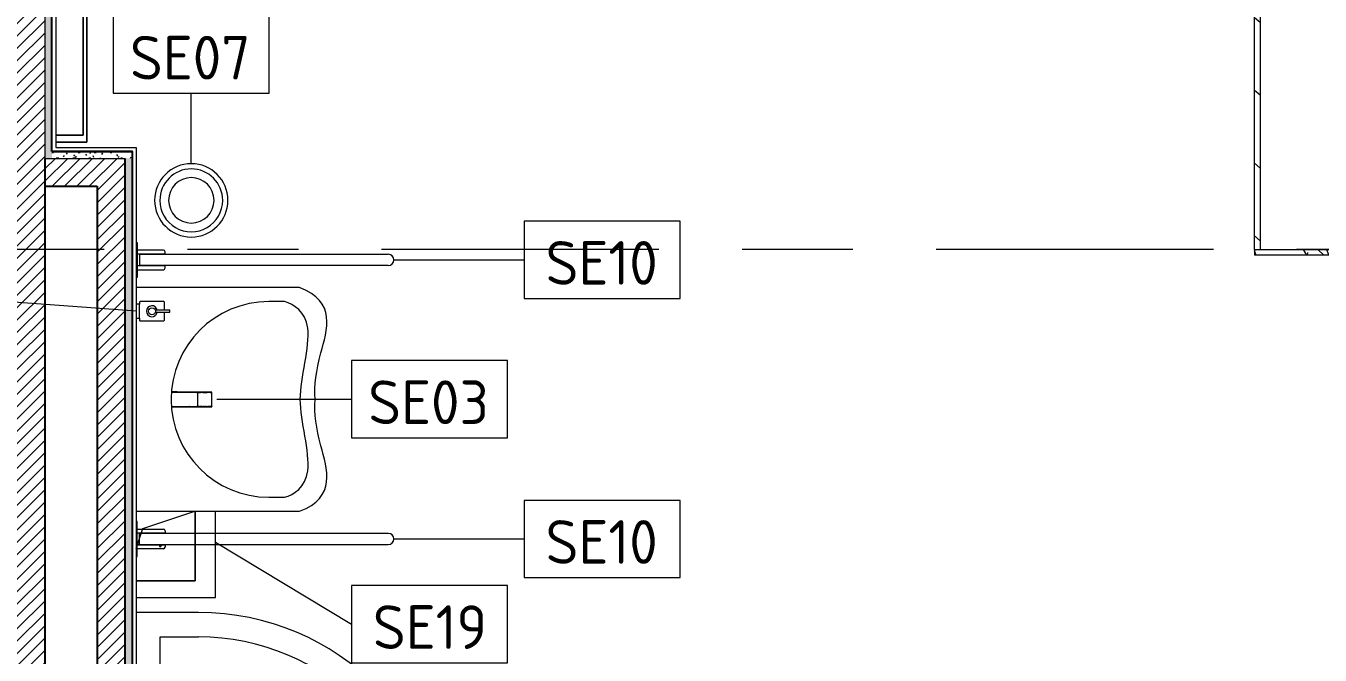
# Model space of a CAD drawing. Header units: millimetres. Extents: x 63482 to 319368, y -8553 to 29000.
# Drawn here: x 311252 to 314957, y 6638 to 8439 of the extents above; entities that cross this region are included whole.
import ezdxf

# ---------------------------------------------------------------- set-up
doc = ezdxf.new("R2010")
doc.units = ezdxf.units.MM
doc.linetypes.add('Осевая', pattern=[1587.5, 317.5, -238.125, 793.75, -238.125])
for name, color, linetype, lineweight, true_color in [('0-1', 7, 'Continuous', 9, 0x4994b4), ('A-DETL-GENF-1', 7, 'Continuous', 9, 0x4994b4), ('A-GENM-1', 7, 'Continuous', 9, 0x4994b4), ('A-WALL-1', 7, 'Continuous', 25, 0x3c3c3c), ('A-WALL-FNSH-1', 7, 'Continuous', 15, 0x3c3c3c), ('P-SANR-FIXT-1', 7, 'Continuous', 15, 0x4994b4)]:
    doc.layers.add(name, color=color, linetype=linetype, lineweight=lineweight, true_color=true_color)
for name, color, linetype, lineweight in [('A-DOOR', 7, 'Continuous', 9), ('A-GENM', 7, 'Continuous', 9), ('A-WALL', 7, 'Continuous', 9), ('I-FURN', 7, 'Continuous', 9), ('I-WALL', 7, 'Continuous', 9), ('P-SANR-FIXT-IDEN', 7, 'Continuous', 9), ('Оси-2', 7, 'Осевая', 9)]:
    doc.layers.add(name, color=color, linetype=linetype, lineweight=lineweight)
doc.styles.add('GOST Common', font='GOST_Common.ttf', dxfattribs={"height": 125})
pattern_1 = [(45, (199296.17, 0), (-17.6776695, 17.6776695), [])]
pattern_2 = [(0, (199296.17, 0), (60.96, 15.24), [5.029, -40.691, 5.029, -40.691, -243.84]), (0, (199296.17, 0), (60.96, 15.24), [-91.44, 5.029, -86.411, 5.029, -40.691, -106.68]), (0, (199296.17, 0), (60.96, 15.24), [-228.6, 5.029, -25.451, 5.029, -71.171]), (120, (199319.03, 7.62), (-43.6782272, 45.1729086), [5.029, -40.691, 5.029, -40.691, -243.84]), (120, (199319.03, 7.62), (-43.6782272, 45.1729086), [-91.44, 5.029, -86.411, 5.029, -40.691, -106.68]), (120, (199319.03, 7.62), (-43.6782272, 45.1729086), [-228.6, 5.029, -25.451, 5.029, -71.171]), (240, (199326.65, 38.1), (-17.2817728, -60.4129086), [5.029, -40.691, 5.029, -40.691, -243.84]), (240, (199326.65, 38.1), (-17.2817728, -60.4129086), [-91.44, 5.029, -86.411, 5.029, -40.691, -106.68]), (240, (199326.65, 38.1), (-17.2817728, -60.4129086), [-228.6, 5.029, -25.451, 5.029, -71.171])]
pattern_3 = [(288.435, (116808.855, 7791), (208.250902, -416.49961), [79.025, -579.519]), (319.399, (116833.845, 7716.03), (1249.5049425, -1041.2430683), [38.399, -1881.571]), (316.848, (116654.75, 7691.04), (3123.769422, -2915.4788923), [91.346, -4475.934]), (289.983, (116721.39, 7628.565), (624.746965, -1666.001328), [48.75, -2388.754]), (270, (116738.05, 7791), (208.25, -208.25), [41.65, -166.6]), (298.443, (116738.05, 7749.35), (-1457.75313005, 2707.24838793), [113.682, -5570.435]), (264.289, (116792.195, 7649.39), (208.2636477, 1874.2483835), [41.858, -2051.029]), (309.806, (116788.03, 7607.74), (-833.007541, 1041.2439595), [32.53, -1593.955])]

# ---------------------------------------------------------------- blocks, each defined once
blk = doc.blocks.new('GM_Отверстие прямоугольное _в плите_ - Отверстие-21604341-Фрагмент 3_3')
at = {"layer": 'A-GENM'}
for p, q in [((-50, 50), (99.5, 99.8)), ((100, 99.8), (100, -100)), ((100, -100), (100, 99.8)), ((-69, -7), (-50, 50)), ((100, -100), (-69, -100)), ((-69, -100), (100, -100))]:
    blk.add_line(p, q, dxfattribs=at)
for start, end in [(360, 180), (180, 360)]:
    blk.add_arc((0, 0), 2.5, start, end, dxfattribs=at)
blk = doc.blocks.new('Вешалка - 1_25-V375-Фрагмент 3_3')
at = {"layer": 'I-FURN'}
for p, q in [((350, 55), (-350, 55)), ((-350, 55), (-350, -34.3)), ((-350, -34.3), (-350, 55)), ((-350, 55), (350, 55)), ((-330.4, -34.3), (-330.4, 44.4)), ((-330.4, -34.3), (-330.4, 44.4)), ((-330.4, 44.4), (330.2, 44.4)), ((330.2, 44.4), (-330.4, 44.4)), ((330.2, 44.4), (330.2, -34.3)), ((330.2, -34.3), (330.2, 44.4)), ((350, -34.4), (350, 55)), ((350, 55), (350, -34.4))]:
    blk.add_line(p, q, dxfattribs=at)
blk = doc.blocks.new('FP_385-Фрагмент 3_3')
at = {"layer": 'A-GENM'}
for p, q in [((-2.6, 8), (-2, 7.1)), ((-2, 7.1), (-1.5, 6.1)), ((-1.5, 6.1), (-0.8, 5.2)), ((-0.8, 5.2), (-0.1, 4.2)), ((-0.1, 4.2), (0.6, 3.3)), ((0.6, 3.3), (1.5, 2.4)), ((1.5, 2.4), (2.3, 1.4)), ((2.3, 1.4), (3.2, 0.5)), ((3.2, 0.5), (4.2, -0.5)), ((4.2, -0.5), (5.2, -1.4)), ((5.2, -1.4), (6.3, -2.4)), ((6.3, -2.4), (7.4, -3.3)), ((7.4, -3.3), (8.6, -4.2)), ((8.6, -4.2), (9.8, -5.2)), ((9.8, -5.2), (11, -6.1)), ((11, -6.1), (12.3, -7.1)), ((12.3, -7.1), (13.7, -8))]:
    blk.add_line(p, q, dxfattribs=at)
blk = doc.blocks.new('131_Сантехническая перегородка 7 - СП-1-30858579-Фрагмент 3_3')
at = {"layer": 'A-GENM'}
h = blk.add_hatch(dxfattribs=at)
h.set_pattern_fill('FP_163', color=256, style=0, pattern_type=2)
h.set_pattern_definition([(198.435, (9964.92, -115426.855), (-416.49961, -208.250902), [79.025, -579.519]), (229.399, (9889.95, -115451.845), (-1041.2430683, -1249.5049425), [38.399, -1881.571]), (226.848, (9864.96, -115272.75), (-2915.4788923, -3123.769422), [91.346, -4475.934]), (199.983, (9802.485, -115339.39), (-1666.001328, -624.746965), [48.75, -2388.754]), (180, (9964.92, -115356.05), (-208.25, -208.25), [41.65, -166.6]), (208.443, (9923.27, -115356.05), (2707.24838793, 1457.75313005), [113.682, -5570.435]), (174.289, (9823.31, -115410.195), (1874.2483835, -208.2636477), [41.858, -2051.029]), (219.806, (9781.66, -115406.03), (1041.2439595, 833.007541), [32.53, -1593.955])])
h.paths.add_polyline_path([(2165.9, -8), (2165.9, 8), (45.9, 8), (45.9, -8), (796.9, -8), (796.9, 0), (812.9, 0), (812.9, -8), (1963, -8)])
for p, q in [((-4.1, 8), (45.9, 8)), ((45.9, 8), (2165.9, 8)), ((45.9, -8), (-4.1, -8)), ((796.9, -8), (45.9, -8)), ((2165.9, -8), (812.9, -8))]:
    blk.add_line(p, q, dxfattribs=at)
at = {"layer": 'A-GENM', "flags": 128}
for points in [[(71.5, 8), (62.7, 14.5), (51.9, 13.4), (45.9, 8)], [(45.9, -8), (54.7, -14.5), (65.5, -13.4), (71.5, -8)]]:
    blk.add_lwpolyline(points, dxfattribs=at)
at = {"layer": 'A-GENM'}
for radius, start, end in [(24.6, 19.9113, 160.0887), (17.6, 28.9731, 151.0269), (15.1, 126.8617, 139.5341), (15.1, 78.8699, 82.6459), (15.1, 40.4659, 53.124), (24.6, 199.9113, 340.0887), (17.6, 208.9731, 331.0269), (15.1, 220.4659, 233.124), (15.1, 258.8699, 262.6459), (15.1, 306.8617, 319.5341)]:
    blk.add_arc((58.7, 0), radius, start, end, dxfattribs=at)
blk.add_blockref('FP_385-Фрагмент 3_3', (0, 0), dxfattribs=at)
blk = doc.blocks.new('131_Сантехническая перегородка_Дверь МГН - СД-1-30883454-Фрагмент 3_3')
at = {"layer": 'A-DOOR'}
h = blk.add_hatch(dxfattribs=at)
h.set_pattern_fill('FP_165', color=256, style=0, pattern_type=2)
h.set_pattern_definition(pattern_3)
h.paths.add_polyline_path([(1010, 8), (1010, -8), (1390, -8), (1390, 8)])
at = {"layer": 'A-GENM'}
h = blk.add_hatch(dxfattribs=at)
h.set_pattern_fill('FP_165', color=256, style=0, pattern_type=2)
h.set_pattern_definition(pattern_3)
h.paths.add_polyline_path([(-370, 8), (-370, -8), (10, -8), (10, 8)])
at = {"layer": 'A-DOOR'}
for p, q in [((10, 1008), (26, 1008)), ((10, 8), (10, 1008)), ((26, 8), (26, 1008)), ((10, 8), (26, 8))]:
    blk.add_line(p, q, dxfattribs=at)
blk.add_arc((10, 8), 1000, 360, 90, dxfattribs=at)
at = {"layer": 'A-GENM'}
for p, q in [((-370, 8), (10, 8)), ((-370, -8), (-370, 8)), ((10, -8), (10, 8)), ((1010, 8), (1390, 8)), ((1010, -8), (1010, 8)), ((1390, -8), (1390, 8)), ((10, -8), (-370, -8)), ((1390, -8), (1010, -8))]:
    blk.add_line(p, q, dxfattribs=at)
blk = doc.blocks.new('мусорная корзина - Round_ Metal-30590745-Фрагмент 3_3')
at = {"layer": 'P-SANR-FIXT-1'}
for radius, start, end in [(105, 0, 180), (90, 360, 180), (65, 0, 180), (105, 180, 360), (90, 180, 360), (65, 180, 360)]:
    blk.add_arc((0, 0), radius, start, end, dxfattribs=at)
blk = doc.blocks.new('поддон угловой - 900х900-30799906-Фрагмент 3_3')
at = {"layer": 'P-SANR-FIXT-1'}
for p, q in [((-270, 450), (-449, 450)), ((-380, 119.2), (-380, 380)), ((-380, 380), (-270, 380)), ((-380, 45), (-380, 65.1)), ((-380, -380), (-380, -177)), ((380, -270), (380, -380)), ((450, -291.4), (450, -270)), ((380, -380), (-380, -380)), ((371, -450), (415.1, -450))]:
    blk.add_line(p, q, dxfattribs=at)
for centre, radius, start, end in [((-270, -270), 720, 360, 90), ((-270, -270), 650, 0, 90), ((-290, -290), 25, 90, 270), ((-290, -290), 25, 270, 90)]:
    blk.add_arc(centre, radius, start, end, dxfattribs=at)
blk = doc.blocks.new('смеситель для раковины - Default-V389-Фрагмент 3_3')
at = {"layer": '0-1'}
for p, q in [((19.7, 151.6), (-19.8, 151.6)), ((19.8, 111.8), (-19.8, 111.8)), ((-20.3, 110), (-20.4, 97.4)), ((20.4, 97.4), (20.3, 110))]:
    blk.add_line(p, q, dxfattribs=at)
at = {"layer": '0-1', "flags": 128}
for points in [[(-20.7, 150.6), (-20.7, 150.2), (-20.7, 149.2), (-20.7, 148.3), (-20.7, 146.9), (-20.7, 145.4), (-20.8, 134.7), (-21.1, 63.6), (-21.1, 93.2)], [(19.7, 151.6), (20, 151.6), (20.2, 151.6), (20.5, 151.4), (20.6, 151.2), (20.7, 151.1), (20.8, 150.9), (20.8, 150.6)], [(21.1, 36.8), (21, 77.4), (21, 111.4)], [(-21.4, 36.8), (-21.4, 39.3), (-21.2, 64), (-21.1, 88)], [(-21.1, 36.8), (-21.1, 63.3), (-21.1, 93.2)]]:
    blk.add_lwpolyline(points, dxfattribs=at)
at = {"layer": 'P-SANR-FIXT-1'}
for p, q in [((21, 151.6), (-21, 151.6)), ((-21, 151.6), (-21, 36.8)), ((21, 36.8), (21, 151.6)), ((-19.7, 144), (-19.8, 111.8)), ((19.8, 111.8), (19.7, 144)), ((19.9, 143.1), (19.9, 140.7)), ((19.9, 136.7), (19.9, 133.6)), ((19.9, 131), (20, 126.2)), ((20, 115.7), (20, 113.5)), ((20, 111.3), (20, 108.6))]:
    blk.add_line(p, q, dxfattribs=at)
at = {"layer": 'P-SANR-FIXT-1', "flags": 128}
for points in [[(-21.1, 36.8), (-21.1, 42.2), (-21, 67.6), (-20.8, 118.3), (-20.7, 143.7), (-20.7, 149.4), (-20.8, 150.2), (-20.9, 145.3), (-20.9, 138.9), (-21.1, 88.1)], [(21.1, 88.1), (20.9, 138.9), (20.9, 145.3), (20.8, 150.2), (20.7, 149.4), (20.7, 143.7), (20.8, 118.3), (21, 67.6), (21.1, 42.2), (21.1, 36.8)], [(-20, 109.4), (-20, 111), (-20, 119.8)], [(-19.9, 125.8), (-19.9, 133.8), (-19.9, 138.3)], [(20, 123.6), (20, 119.9), (20, 117.9)]]:
    blk.add_lwpolyline(points, dxfattribs=at)
at = {"layer": 'P-SANR-FIXT-1'}
for centre, major_axis, ratio, start_param, end_param in [((-19.8, 109.7), (-0.5, 0.002), 0.095846, 0.794229, 1.571164), ((19.8, 109.7), (0.5, 0.002), 0.095848, 4.711795, 5.488843)]:
    blk.add_ellipse(centre, major_axis=major_axis, ratio=ratio, start_param=start_param, end_param=end_param, dxfattribs=at)
for points, knots in [([(-19.9, 147.4), (-19.9, 148), (-19.8, 149.3), (-19.8, 150.7), (-19.8, 151.5), (-19.8, 151.6), (-19.8, 151.6)], [0.1, 0.1, 0.1, 0.1, 0.2, 0.3, 0.4, 0.4725859, 0.4725859, 0.4725859, 0.4725859]), ([(-19.8, 151.6), (-19.7, 151.6), (-19.7, 151.6), (-19.7, 151.2), (-19.7, 150), (-19.7, 148.3), (-19.7, 146.2), (-19.7, 144.8), (-19.7, 144)], [0.4728347, 0.4728347, 0.4728347, 0.4728347, 0.5, 0.6, 0.7, 0.8, 0.9, 1, 1, 1, 1]), ([(19.7, 144), (19.7, 144.8), (19.7, 146.2), (19.7, 148.3), (19.7, 150), (19.7, 151.2), (19.7, 151.6), (19.7, 151.6), (19.7, 151.6)], [0, 0, 0, 0, 0.1, 0.2, 0.3, 0.4, 0.5, 0.5274121, 0.5274121, 0.5274121, 0.5274121]), ([(19.7, 151.6), (19.8, 151.6), (19.8, 151.5), (19.8, 150.7), (19.8, 149.3), (19.9, 148), (19.9, 147.4)], [0.5275209, 0.5275209, 0.5275209, 0.5275209, 0.6, 0.7, 0.8, 0.9, 0.9, 0.9, 0.9]), ([(-19.8, 111.8), (-19.8, 111.8), (-19.8, 111.7), (-19.8, 110.9), (-19.8, 110.1), (-19.8, 109.7)], [0.4695548, 0.4695548, 0.4695548, 0.4695548, 0.6, 0.8, 1, 1, 1, 1]), ([(19.8, 109.7), (19.8, 110.1), (19.8, 110.9), (19.8, 111.7), (19.8, 111.8), (19.8, 111.8)], [0, 0, 0, 0, 0.2, 0.4, 0.5304748, 0.5304748, 0.5304748, 0.5304748]), ([(-21.1, 88.1), (-21.1, 85.7), (-21.1, 82.2), (-21.1, 77.5), (-21.2, 73.9), (-21.2, 70.4), (-21.2, 66.8), (-21.2, 63.9), (-21.2, 61.5), (-21.2, 59.8), (-21.2, 58), (-21.2, 55.7), (-21.3, 52.8), (-21.3, 49.3), (-21.3, 46), (-21.3, 42.6), (-21.4, 39.5), (-21.4, 37.5), (-21.4, 36.6)], [0, 0, 0, 0, 0.0833333, 0.125, 0.1666667, 0.2083333, 0.25, 0.2916667, 0.3125, 0.3333333, 0.3541667, 0.375, 0.4166667, 0.4583333, 0.5, 0.5416667, 0.5833333, 0.6201385, 0.6201385, 0.6201385, 0.6201385]), ([(-20.4, 97.4), (-20.4, 91.1), (-20.5, 81.8), (-20.6, 69.7), (-20.6, 60), (-20.7, 52.6), (-20.8, 47.4), (-20.8, 45.2), (-20.8, 43.5), (-20.9, 41.8), (-20.9, 39.8), (-20.9, 37.9), (-20.9, 37), (-20.9, 36.8)], [0, 0, 0, 0, 0.2222222, 0.3333333, 0.4444444, 0.5833333, 0.6180556, 0.6527778, 0.6701389, 0.6875, 0.7222222, 0.7569444, 0.7632988, 0.7632988, 0.7632988, 0.7632988]), ([(20.9, 36.8), (20.9, 37.1), (20.9, 38.1), (20.9, 39.8), (20.9, 41.4), (20.8, 42.8), (20.8, 44.1), (20.8, 45.8), (20.8, 48.6), (20.7, 53.5), (20.6, 60.7), (20.6, 68.9), (20.5, 76.5), (20.5, 85.7), (20.4, 92.7), (20.4, 97.4)], [0.2361111, 0.2361111, 0.2361111, 0.2361111, 0.25, 0.2777778, 0.3055556, 0.3194444, 0.3333333, 0.3611111, 0.3888889, 0.4444444, 0.5555556, 0.6666667, 0.75, 0.8333333, 1, 1, 1, 1]), ([(20.4, 88.2), (20.4, 88.1), (20.5, 88), (20.6, 87.8), (20.7, 87.5), (20.7, 87.4), (20.7, 87.3)], [0.19375, 0.19375, 0.19375, 0.19375, 0.25, 0.3, 0.35, 0.4, 0.4, 0.4, 0.4]), ([(21.4, 36.5), (21.4, 36.9), (21.4, 37.6), (21.4, 38.7), (21.4, 39.8), (21.4, 41), (21.3, 42.6), (21.3, 44.7), (21.3, 47.5), (21.3, 50.9), (21.2, 55.1), (21.2, 60), (21.2, 65.1), (21.2, 69.9), (21.2, 74.5), (21.1, 80.6), (21.1, 85.1), (21.1, 88.1)], [0.5133824, 0.5133824, 0.5133824, 0.5133824, 0.5357143, 0.5535714, 0.5714286, 0.5892857, 0.6071429, 0.6428571, 0.6785714, 0.7142857, 0.75, 0.7857143, 0.8214286, 0.8571429, 0.8928571, 0.9285714, 1, 1, 1, 1])]:
    blk.add_open_spline(points, degree=3, knots=knots, dxfattribs=at)
for points in [[(-19.8, 111.8), (-19.8, 111.8), (-19.8, 111.8), (-19.8, 111.8)], [(19.8, 111.8), (19.8, 111.8), (19.8, 111.8), (19.8, 111.8)], [(-20.5, 88.2), (-20.6, 88.2), (-20.7, 88.2), (-20.8, 88.2)], [(-19.8, 110), (-19.8, 110.3), (-19.8, 110.6), (-19.8, 110.9)], [(19.8, 110.9), (19.8, 110.6), (19.8, 110.3), (19.8, 110)]]:
    blk.add_open_spline(points, degree=3, dxfattribs=at)
blk = doc.blocks.new('SND_Умывальник МГН_Jika - гибкая подводка_ 640х550х165 PN6_3_ ХВ_ГВ накидная гайка BP DN15_ К-гл_кон_ П DN 50-30771805-Фрагмент 3_3')
at = {"layer": 'P-SANR-FIXT-1'}
for p, q in [((232.5, 0), (-320, 0)), ((-320, 0), (-320, -468)), ((320, 0), (272.5, 0)), ((320, -468), (320, 0)), ((-280, -380), (-280, -425)), ((280, -425), (280, -380))]:
    blk.add_line(p, q, dxfattribs=at)
blk.add_arc((0, -380), 280, 0, 180, dxfattribs=at)
for points, knots in [([(-280, -425), (-272.8, -450.8), (-229.3, -523.4), (-61.7, -470), (0, -470)], [-0.6664917, -0.6664917, -0.6664917, -0.6664917, -0.3523534, 0, 0, 0, 0]), ([(0, -470), (61.7, -470), (229.3, -523.4), (272.8, -450.8), (280, -425)], [-0.6664917, -0.6664917, -0.6664917, -0.6664917, -0.3141383, 0, 0, 0, 0]), ([(-320, -468), (-281.1, -574.8), (-131.1, -523.5), (-41.2, -508.8), (0, -512.9)], [0, 0, 0, 0, 0.3972744, 0.715552, 0.715552, 0.715552, 0.715552]), ([(0, -512.9), (41.2, -508.8), (131.1, -523.5), (281.1, -574.8), (320, -468)], [0, 0, 0, 0, 0.3182776, 0.715552, 0.715552, 0.715552, 0.715552])]:
    blk.add_open_spline(points, degree=3, knots=knots, dxfattribs=at)
blk = doc.blocks.new('Plumbing_Drainage_hansgrohe_56248XXX-RainDrain-Point-Complete-set-po - 800 Stainless Steel Optic-30807005-Фрагмент 3_3')
at = {"layer": 'A-DETL-GENF-1'}
for p, q in [((158.5, -158.5), (158.5, 89)), ((-69.1, -158.5), (158.5, -158.5))]:
    blk.add_line(p, q, dxfattribs=at)
blk = doc.blocks.new('132_МГН_Поручень для унитаза_тип откидной - ПР 1Р-V397-Фрагмент 3_3')
at = {"layer": 'A-GENM-1'}
for p, q in [((-16, 722), (-16, 9.5)), ((16, 9.5), (16, 722)), ((-28.2, 3), (-28.2, 78)), ((-23.2, 83), (-17, 83)), ((-17, 83), (-17, 3)), ((17, 83), (23.2, 83)), ((17, 3), (17, 83)), ((28.2, 78), (28.2, 3)), ((-50, 3), (-50, 0)), ((50, 3), (-50, 3)), ((-17, 3), (-28.2, 3)), ((-16, 9.5), (-16.6, 8.9)), ((-16.6, 8.9), (-16.6, 4.2)), ((16, 9.5), (-16, 9.5)), ((16, 9.5), (16.6, 8.9)), ((16.6, 8.9), (16.6, 4.2)), ((28.2, 3), (17, 3)), ((50, 0), (50, 3))]:
    blk.add_line(p, q, dxfattribs=at)
for centre, radius, start, end in [((0, 722), 16, 90, 180), ((0, 722), 16, 0, 90), ((-23.2, 78), 5, 90, 180), ((23.2, 78), 5, 0, 90), ((-15.3, 4.2), 1.24, 180, 270), ((15.3, 4.2), 1.24, 270, 360)]:
    blk.add_arc(centre, radius, start, end, dxfattribs=at)
blk = doc.blocks.new('132_МГН_Поручень для унитаза_тип откидной - ПР 1Р-18619933-Фрагмент 3_3')
at = {"layer": 'A-GENM-1'}
for p, q in [((-50, -3), (-50, 0)), ((50, 0), (50, -3)), ((50, -3), (-50, -3)), ((-17, -3), (-28.2, -3)), ((-28.2, -3), (-28.2, -78)), ((-17, -83), (-17, -3)), ((-16.6, -8.9), (-16.6, -4.2)), ((-16, -9.5), (-16.6, -8.9)), ((-16, -722), (-16, -9.5)), ((16, -9.5), (-16, -9.5)), ((16, -9.5), (16.6, -8.9)), ((16, -9.5), (16, -722)), ((16.6, -8.9), (16.6, -4.2)), ((28.2, -3), (17, -3)), ((17, -3), (17, -83)), ((28.2, -78), (28.2, -3)), ((-23.2, -83), (-17, -83)), ((17, -83), (23.2, -83))]:
    blk.add_line(p, q, dxfattribs=at)
for centre, radius, start, end in [((-15.3, -4.2), 1.24, 90, 180), ((15.3, -4.2), 1.24, 0, 90), ((-23.2, -78), 5, 180, 270), ((23.2, -78), 5, 270, 360), ((0, -722), 16, 180, 270), ((0, -722), 16, 270, 360)]:
    blk.add_arc(centre, radius, start, end, dxfattribs=at)
blk = doc.blocks.new('TOY_Диспансер мыло - Дозатор Elegance new 11654 019001 хром-V398-Фрагмент 3_3')
at = {"layer": 'A-GENM-1'}
for p, q in [((97.5, 84.7), (97.5, 17)), ((122.2, 86.7), (99.5, 86.7)), ((122.2, 86.7), (102.9, 86.7)), ((127.9, 101.6), (122.2, 101.6)), ((122.2, 101.6), (122.2, 86.7)), ((122.2, 87.7), (122.2, 60.3)), ((127.9, 86.7), (127.9, 101.6)), ((127.9, 60.3), (127.9, 87.7)), ((146.9, 86.7), (127.9, 86.7)), ((150.5, 86.7), (127.9, 86.7)), ((152.5, 17), (152.5, 84.7)), ((99.5, 15), (105, 15)), ((145, 15), (105, 15)), ((105, 15), (105, 5.5)), ((145, 5.5), (145, 15)), ((145, 15), (150.5, 15))]:
    blk.add_line(p, q, dxfattribs=at)
blk.add_circle((125, 50.7), 10, dxfattribs=at)
for centre, radius, start, end in [((99.5, 84.7), 2, 90, 180), ((150.5, 84.7), 2, 360, 90), ((125, 50.7), 15.7, 100.4353, 79.365), ((99.5, 17), 2, 180, 270), ((150.5, 17), 2, 270, 360)]:
    blk.add_arc(centre, radius, start, end, dxfattribs=at)
blk = doc.blocks.new('М_сантехническая_рамка1 - В рамке-30590747-Фрагмент 3_3')
at = {"layer": 'P-SANR-FIXT-IDEN'}
for p, q in [((4.293, 2.24), (-4.639, 2.24)), ((-4.639, 2.24), (-4.639, -2.178)), ((4.293, -2.178), (4.293, 2.24)), ((-4.639, -2.178), (4.293, -2.178))]:
    blk.add_line(p, q, dxfattribs=at)

msp = doc.modelspace()

# ---------------------------------------------------------------- hatches: boundary and pattern name
at = {"layer": 'I-WALL'}
h = msp.add_hatch(dxfattribs=at)
h.set_pattern_fill('FP_9', color=256, style=0, pattern_type=2)
h.set_pattern_definition(pattern_1)
h.paths.add_polyline_path([(311306.2, 5400), (311306.2, 10380), (311226.2, 10380), (311226.2, 5400)])
h = msp.add_hatch(dxfattribs=at)
h.set_pattern_fill('FP_10', color=256, style=0, pattern_type=2)
h.set_pattern_definition(pattern_2)
h.paths.add_polyline_path([(311306.2, 8060), (311326.2, 8060), (311326.2, 9980), (311306.2, 9980), (311306.2, 8496.1)])
h = msp.add_hatch(dxfattribs=at)
h.set_pattern_fill('FP_10', color=256, style=0, pattern_type=2)
h.set_pattern_definition(pattern_2)
h.paths.add_polyline_path([(311556.2, 8060), (311556.2, 8080), (311326.2, 8080), (311326.2, 8060), (311536.2, 8060)])
h = msp.add_hatch(dxfattribs=at)
h.set_pattern_fill('FP_9', color=256, style=0, pattern_type=2)
h.set_pattern_definition(pattern_1)
h.paths.add_polyline_path([(311456.2, 7980), (311536.2, 7980), (311536.2, 8060), (311306.2, 8060), (311306.2, 7980)])
h = msp.add_hatch(dxfattribs=at)
h.set_pattern_fill('FP_10', color=256, style=0, pattern_type=2)
h.set_pattern_definition(pattern_2)
h.paths.add_polyline_path([(311536.2, 5830), (311556.2, 5830), (311556.2, 8060), (311536.2, 8060), (311536.2, 6025.1)])
h = msp.add_hatch(dxfattribs=at)
h.set_pattern_fill('FP_9', color=256, style=0, pattern_type=2)
h.set_pattern_definition(pattern_1)
h.paths.add_polyline_path([(311495.4, 5830), (311536.2, 5830), (311536.2, 7980), (311456.2, 7980), (311456.2, 5830)])

# ---------------------------------------------------------------- linework, layer by layer
at = {"layer": 'A-WALL'}
for p, q in [((311306.2, 10000), (311306.2, 8060)), ((311306.2, 8060), (311536.2, 8060))]:
    msp.add_line(p, q, dxfattribs=at)
at = {"layer": 'A-WALL-1'}
for p, q in [((311326.2, 8080), (311326.2, 9980)), ((311326.2, 8080), (311556.2, 8080)), ((311556.2, 8080), (311556.2, 5850)), ((311306.2, 8060), (311306.2, 5400)), ((311536.2, 5830), (311536.2, 8060)), ((311306.2, 7980), (311456.2, 7980)), ((311456.2, 7980), (311456.2, 5830))]:
    msp.add_line(p, q, dxfattribs=at)
at = {"layer": 'A-WALL-FNSH-1'}
for p, q in [((311327.2, 8081), (311327.2, 9979)), ((311557.2, 8081), (311327.2, 8081)), ((311557.2, 5851), (311557.2, 8081))]:
    msp.add_line(p, q, dxfattribs=at)
at = {"layer": 'I-WALL'}
for p, q in [((311337.2, 9969), (311337.2, 8091)), ((311337.2, 8091), (311567.2, 8091)), ((311567.2, 8091), (311567.2, 5861))]:
    msp.add_line(p, q, dxfattribs=at)
at = {"layer": 'P-SANR-FIXT-IDEN'}
for p, q in [((311725.2, 8044.8), (311725.2, 8246.6)), ((312305.2, 7769.3), (312678.5, 7769.3)), ((311567, 7622.3), (311191.4, 7650.3)), ((311798.3, 7370.4), (312183.9, 7370.4)), ((312305.2, 6970.3), (312678.5, 6970.3)), ((311794.8, 6960.7), (312183.9, 6726.5))]:
    msp.add_line(p, q, dxfattribs=at)
at = {"layer": 'Оси-2'}
msp.add_line((310126.7, 7800), (317817.7, 7800), dxfattribs=at)

# ---------------------------------------------------------------- block references
at = {"layer": 'A-GENM'}
for name, p, rotation in [('131_Сантехническая перегородка 7 - СП-1-30858579-Фрагмент 3_3', (314777.2, 9964.9), 269.9999999999999), ('131_Сантехническая перегородка_Дверь МГН - СД-1-30883454-Фрагмент 3_3', (316159.2, 7791), 180)]:
    msp.add_blockref(name, p, dxfattribs=dict(at, rotation=rotation))
msp.add_blockref('GM_Отверстие прямоугольное _в плите_ - Отверстие-21604341-Фрагмент 3_3', (311636.2, 6950), dxfattribs=at)
at = {"layer": 'I-FURN', "rotation": 270.0000000000007}
msp.add_blockref('Вешалка - 1_25-V375-Фрагмент 3_3', (311371.5, 8456.4), dxfattribs=at)
at = {"layer": 'P-SANR-FIXT-1'}
for name, p, rotation in [('мусорная корзина - Round_ Metal-30590745-Фрагмент 3_3', (311725.2, 7939.8), 180), ('132_МГН_Поручень для унитаза_тип откидной - ПР 1Р-18619933-Фрагмент 3_3', (311567.2, 7769.3), 89.99999999999942), ('SND_Умывальник МГН_Jika - гибкая подводка_ 640х550х165 PN6_3_ ХВ_ГВ накидная гайка BP DN15_ К-гл_кон_ П DN 50-30771805-Фрагмент 3_3', (311567.3, 7369.8), 89.99999999999977), ('TOY_Диспансер мыло - Дозатор Elegance new 11654 019001 хром-V398-Фрагмент 3_3', (311561.7, 7747.3), 270), ('смеситель для раковины - Default-V389-Фрагмент 3_3', (311632, 7369.8), 269.9999999999995), ('132_МГН_Поручень для унитаза_тип откидной - ПР 1Р-V397-Фрагмент 3_3', (311567.2, 6970.3), 270.0000000000001)]:
    msp.add_blockref(name, p, dxfattribs=dict(at, rotation=rotation))
for name, p in [('Plumbing_Drainage_hansgrohe_56248XXX-RainDrain-Point-Complete-set-po - 800 Stainless Steel Optic-30807005-Фрагмент 3_3', (311636.3, 6960.8)), ('поддон угловой - 900х900-30799906-Фрагмент 3_3', (312016.2, 6309.8))]:
    msp.add_blockref(name, p, dxfattribs=at)
at = {"layer": 'P-SANR-FIXT-IDEN', "xscale": 49.99999999999998, "yscale": 49.99999999999998, "zscale": 49.99999999999998}
for p in [(311733.9, 8355.4), (312910.5, 7767.8), (312415.9, 7368.8), (312910.5, 6968.8), (312415.9, 6724.9)]:
    msp.add_blockref('М_сантехническая_рамка1 - В рамке-30590747-Фрагмент 3_3', p, dxfattribs=at)

# ---------------------------------------------------------------- texts
at = {"layer": 'P-SANR-FIXT-IDEN', "char_height": 125, "attachment_point": 1, "style": 'GOST Common'}
for s, insert, width in [('SE07', (311549.6, 8410.8), 444.937), ('SE10', (312739.4, 7823.2), 412.869), ('SE03', (312231.6, 7424.2), 444.937), ('SE10', (312739.4, 7024.2), 412.869), ('SE19', (312244.9, 6780.3), 412.869)]:
    msp.add_mtext(s, dxfattribs=dict(at, insert=insert, width=width))

doc.saveas('drawing.dxf')
